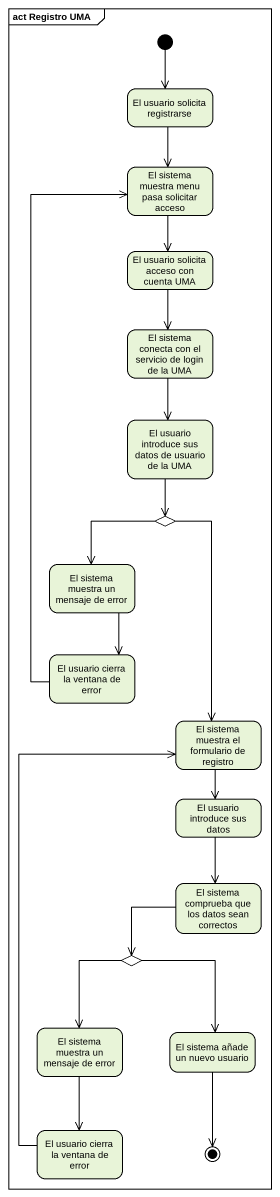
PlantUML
@startuml
mainframe act Registro UMA
hide empty description
state "El usuario solicita registrarse" as El_usuario_solicita
state "El sistema muestra menu pasa solicitar acceso" as El_sistema_muestra_menu
state "El usuario solicita acceso con cuenta UMA" as El_usuario_solicita_acceso
state "El sistema conecta con el servicio de login de la UMA" as El_sistema_conecta_con_el
state "El usuario introduce sus datos de usuario de la UMA" as El_usuario_introduce_sus
state choice1 <<choice>>
state "El sistema muestra un mensaje de error" as El_sistema_muestra_un
state "El usuario cierra la ventana de error" as El_usuario_cierra_la
state "El sistema muestra el formulario de registro" as El_sistema_muestra_el
state "El usuario introduce sus datos" as El_usuario_introduce_sus_2
state "El sistema comprueba que los datos sean correctos" as El_sistema_comprueba_que
state choice2 <<choice>>
state "El sistema muestra un mensaje de error" as El_sistema_muestra_un_2
state "El sistema añade un nuevo usuario" as El_sistema_añade_un_nuevo
state "El usuario cierra la ventana de error" as El_usuario_cierra_la_2
[*] --> El_usuario_solicita
El_usuario_solicita --> El_sistema_muestra_menu
El_sistema_muestra_menu --> El_usuario_solicita_acceso
El_usuario_solicita_acceso --> El_sistema_conecta_con_el
El_sistema_conecta_con_el --> El_usuario_introduce_sus
El_usuario_introduce_sus --> choice1
choice1 --> El_sistema_muestra_un
choice1 --> El_sistema_muestra_el
El_sistema_muestra_un --> El_usuario_cierra_la
El_usuario_cierra_la -up-> El_sistema_muestra_menu
El_sistema_muestra_el --> El_usuario_introduce_sus_2
El_usuario_introduce_sus_2 --> El_sistema_comprueba_que
El_sistema_comprueba_que -left-> choice2
choice2 --> El_sistema_muestra_un_2
choice2 --> El_sistema_añade_un_nuevo
El_sistema_muestra_un_2 --> El_usuario_cierra_la_2
El_usuario_cierra_la_2 -up-> El_sistema_muestra_el
El_sistema_añade_un_nuevo --> [*]
@enduml
